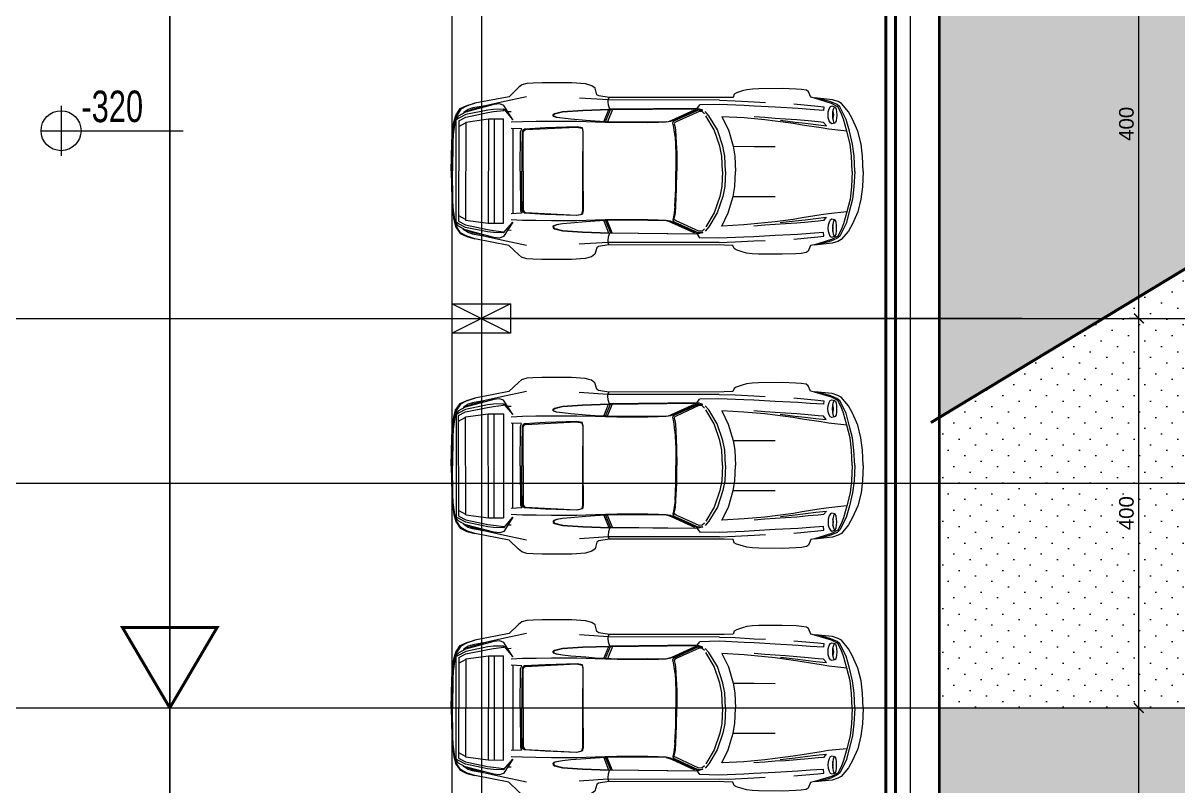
# Model space of a CAD drawing. Extents: x 250879 to 348495, y -51522 to -9360.
# Drawn here: x 321946 to 323133, y -43052 to -42268 of the extents above; entities that cross this region are included whole.
import ezdxf

# ---------------------------------------------------------------- set-up
doc = ezdxf.new("R2010")
doc.units = 0
doc.layers.get('0').update_dxf_attribs({"linetype": 'CONTINUOUS'})
doc.layers.get('DEFPOINTS').update_dxf_attribs({"color": 9, "linetype": 'CONTINUOUS'})
doc.layers.add('A-text finishing', color=6, linetype='CONTINUOUS', lineweight=13)
doc.layers.add('FIGURES', color=153, linetype='CONTINUOUS', lineweight=0)
for name, color, linetype in [('AXIS', 1, 'CONTINUOUS'), ('COLUMN', 5, 'CONTINUOUS'), ('FURNITURE', 4, 'CONTINUOUS'), ('HATCH', 8, 'CONTINUOUS'), ('TEXT', 3, 'CONTINUOUS'), ('WALL', 7, 'CONTINUOUS'), ('WALL1', 2, 'CONTINUOUS')]:
    doc.layers.add(name, color=color, linetype=linetype)
doc.styles.get("Standard").update_dxf_attribs({"font": 'sanss___.ttf', "height": 15})
doc.dimstyles.get("Standard").update_dxf_attribs({"dimtxt": 15, "dimasz": 10, "dimexe": 10, "dimexo": 30, "dimgap": 5, "dimtad": 1, "dimdec": 0, "dimdsep": 46, "dimtxsty": 'Standard', "dimblk1": 'ARCHTICK', "dimblk2": 'ARCHTICK', "dimsah": 1, "dimcen": 2.5, "dimdle": 15, "dimclrd": 3, "dimclre": 3, "dimclrt": 3, "dimazin": 0, "dimtfac": 1, "dimtdec": 0, "dimtmove": 2, "dimatfit": 2, "dimldrblk": 'ARCHTICK', "dimfxl": 1.0455, "dimfxlon": 1, "dimtolj": 1, "dimtzin": 0, "dimarcsym": 0})
pattern_1 = [(45, (19207.206, -20279.165), (-5.6126601, 16.8379802), [0, -15.875])]

# ---------------------------------------------------------------- blocks, each defined once
blk = doc.blocks.new('_ARCHTICK')
at = {"color": 0, "linetype": 'ByBlock', "const_width": 0.15}
blk.add_lwpolyline([(-0.5, -0.5), (0.5, 0.5)], dxfattribs=at)
blk = doc.blocks.new('*D2131')
at = {"layer": 'DEFPOINTS', "color": 0, "linetype": 'ByBlock', "ltscale": 3, "transparency": 16777216}
for p in [(323026, -42972.2), (323092.8, -42972.2), (322964.3, -43372.3)]:
    blk.add_point(p, dxfattribs=at)
at = {"layer": 'WALL1', "color": 3, "linetype": 'ByBlock', "lineweight": -2, "ltscale": 3, "transparency": 16777216}
for p, q in [((323092.8, -43387.3), (323092.8, -42957.2)), ((323091.8, -42972.2), (323102.8, -42972.2)), ((323091.8, -43372.3), (323102.8, -43372.3))]:
    blk.add_line(p, q, dxfattribs=at)
at = {"layer": 'WALL1', "color": 3, "linetype": 'ByBlock', "lineweight": -2, "ltscale": 3, "transparency": 16777216, "xscale": 10, "yscale": 10, "zscale": 10}
for p, rotation in [((323092.8, -42972.2), 90), ((323092.8, -43372.3), 270)]:
    blk.add_blockref('_ARCHTICK', p, dxfattribs=dict(at, rotation=rotation))
at = {"layer": 'WALL1', "color": 3, "linetype": 'ByBlock', "ltscale": 3, "transparency": 16777216, "insert": (323080.1, -43172.2), "char_height": 15, "attachment_point": 5, "rotation": 90}
blk.add_mtext('\\A1;400', dxfattribs=at)
blk = doc.blocks.new('*D2132')
at = {"layer": 'DEFPOINTS', "color": 0, "linetype": 'ByBlock', "ltscale": 3, "transparency": 16777216}
for p in [(323092.8, -42572), (323092.8, -42572), (323026, -42972.2)]:
    blk.add_point(p, dxfattribs=at)
at = {"layer": 'WALL1', "color": 3, "linetype": 'ByBlock', "lineweight": -2, "ltscale": 3, "transparency": 16777216}
for p, q in [((323092.8, -42987.2), (323092.8, -42557)), ((323092.8, -42572), (323082.8, -42572)), ((323091.8, -42972.2), (323102.8, -42972.2))]:
    blk.add_line(p, q, dxfattribs=at)
at = {"layer": 'WALL1', "color": 3, "linetype": 'ByBlock', "lineweight": -2, "ltscale": 3, "transparency": 16777216, "xscale": 10, "yscale": 10, "zscale": 10}
for p, rotation in [((323092.8, -42572), 90), ((323092.8, -42972.2), 270)]:
    blk.add_blockref('_ARCHTICK', p, dxfattribs=dict(at, rotation=rotation))
at = {"layer": 'WALL1', "color": 3, "linetype": 'ByBlock', "ltscale": 3, "transparency": 16777216, "insert": (323080.1, -42772.1), "char_height": 15, "attachment_point": 5, "rotation": 90}
blk.add_mtext('\\A1;400', dxfattribs=at)
blk = doc.blocks.new('*D2133')
at = {"layer": 'DEFPOINTS', "color": 0, "linetype": 'ByBlock', "ltscale": 3, "transparency": 16777216}
for p in [(323092.8, -42172), (323092.8, -42172), (323092.8, -42572)]:
    blk.add_point(p, dxfattribs=at)
at = {"layer": 'WALL1', "color": 3, "linetype": 'ByBlock', "lineweight": -2, "ltscale": 3, "transparency": 16777216}
for p, q in [((323092.8, -42587), (323092.8, -42157)), ((323092.8, -42172), (323082.8, -42172)), ((323092.8, -42572), (323082.8, -42572))]:
    blk.add_line(p, q, dxfattribs=at)
at = {"layer": 'WALL1', "color": 3, "linetype": 'ByBlock', "lineweight": -2, "ltscale": 3, "transparency": 16777216, "xscale": 10, "yscale": 10, "zscale": 10}
for p, rotation in [((323092.8, -42172), 90), ((323092.8, -42572), 270)]:
    blk.add_blockref('_ARCHTICK', p, dxfattribs=dict(at, rotation=rotation))
at = {"layer": 'WALL1', "color": 3, "linetype": 'ByBlock', "ltscale": 3, "transparency": 16777216, "insert": (323080.1, -42372), "char_height": 15, "attachment_point": 5, "rotation": 90}
blk.add_mtext('\\A1;400', dxfattribs=at)
blk = doc.blocks.new('XREF1$0$02PCAR09')
at = {"color": 0, "linetype": 'ByBlock'}
for p, q in [((-139.39, 33.77), (-143.26, 30.05)), ((-138.14, 34.83), (-139.39, 33.77)), ((-136.04, 35.43), (-138.14, 34.83)), ((-133.57, 35.58), (-136.04, 35.43)), ((-129.86, 35.7), (-133.57, 35.58)), ((-117.88, 35.7), (-129.86, 35.7)), ((-112.33, 35.34), (-117.88, 35.7)), ((-109.85, 34.59), (-112.33, 35.34)), ((-108.47, 33.6), (-109.85, 34.59)), ((-107.73, 30.95), (-108.47, 33.6)), ((-47.09, 33.02), (-48.85, 32.53)), ((-44.85, 33.29), (-47.09, 33.02)), ((-42.26, 33.45), (-44.85, 33.29)), ((-32.75, 33.53), (-42.26, 33.45)), ((-27.18, 33.31), (-32.75, 33.53)), ((-24.96, 33.14), (-27.18, 33.31)), ((-22.98, 32.83), (-24.96, 33.14)), ((-22.13, 32.24), (-22.98, 32.83)), ((-143.26, 30.05), (-157.04, 27.42)), ((-136.16, 30.07), (-146.25, 27.9)), ((-103.18, 28.82), (-114.79, 29.59)), ((-107, 30.43), (-107.73, 30.95)), ((-102.8, 29.76), (-107, 30.43)), ((-103.18, 28.82), (-102.8, 29.76)), ((-58.2, 28.79), (-103.18, 28.82)), ((-103.18, 28.09), (-103.18, 28.82)), ((-103.06, 26.7), (-103.18, 28.09)), ((-56.22, 29.83), (-102.8, 29.76)), ((-58.2, 28.77), (-51.78, 28.55)), ((-52.64, 29.95), (-56.22, 29.83)), ((-52.16, 31.23), (-52.64, 29.95)), ((-51.29, 31.76), (-52.16, 31.23)), ((-51.78, 28.55), (-44.15, 28.14)), ((-48.85, 32.53), (-51.29, 31.76)), ((-44.15, 28.14), (-39.54, 27.93)), ((-21.22, 30), (-22.13, 32.24)), ((-19.65, 29.66), (-21.22, 30)), ((-12.48, 29.04), (-19.65, 29.78)), ((-12.79, 27.56), (-19.65, 29.66)), ((-13.04, 28.18), (-17.96, 29.55)), ((-10.59, 27.09), (-13.04, 28.18)), ((-10.14, 28.29), (-12.48, 29.04)), ((-8.78, 27.56), (-10.14, 28.29)), ((-164.79, 22.49), (-162.98, 25.22)), ((-162.81, 24.98), (-164.42, 22.49)), ((-160.88, 23.8), (-163.6, 22.32)), ((-162.98, 25.22), (-160.29, 26.5)), ((-160.49, 26.23), (-162.81, 24.98)), ((-161.5, 23.73), (-161.74, 23.33)), ((-159.78, 24.91), (-161.5, 23.73)), ((-149.39, 26.87), (-160.88, 23.8)), ((-151.85, 24.65), (-160.77, 22.81)), ((-160.77, 21.82), (-151.85, 23.66)), ((-157.04, 27.42), (-160.49, 26.23)), ((-160.29, 26.5), (-157.04, 27.42)), ((-159.78, 24.24), (-160.17, 23.99)), ((-157.91, 25.53), (-159.78, 24.91)), ((-157.91, 25.01), (-159.78, 24.24)), ((-152.81, 26.43), (-157.91, 25.53)), ((-153.83, 25.85), (-157.91, 25.01)), ((-153.47, 26.28), (-153.83, 25.85)), ((-146.25, 27.9), (-152.81, 26.43)), ((-149.51, 24.91), (-151.85, 24.65)), ((-151.85, 23.66), (-149.51, 24.04)), ((-145.43, 25.03), (-149.51, 24.91)), ((-149.51, 24.04), (-145.43, 24.53)), ((-147.04, 27.13), (-149.39, 26.87)), ((-145.43, 26.52), (-147.04, 27.13)), ((-141.73, 20.71), (-145.43, 26.52)), ((-145.43, 25.03), (-141.73, 20.73)), ((-145.43, 24.53), (-145.43, 25.03)), ((-142.39, 24.02), (-143.85, 23.95)), ((-124.86, 23.34), (-121.58, 24.14)), ((-124.69, 23.22), (-121.6, 24.01)), ((-121.6, 24.01), (-113.44, 24.57)), ((-121.58, 24.14), (-113.44, 24.69)), ((-113.44, 24.69), (-102.68, 25.08)), ((-113.44, 24.57), (-102.68, 24.96)), ((-104.9, 20.03), (-102.9, 24.96)), ((-104.22, 19.99), (-102.17, 24.96)), ((-101.45, 24.96), (-103.47, 19.98)), ((-102.68, 25.44), (-103.06, 26.7)), ((-67.1, 25.44), (-102.68, 25.06)), ((-102.68, 25.08), (-102.68, 25.44)), ((-102.68, 24.94), (-67.65, 25.32)), ((-102.68, 25.06), (-102.68, 24.94)), ((-77.45, 20.66), (-68.24, 24.88)), ((-67.39, 24.89), (-76.59, 20.66)), ((-76.17, 20.52), (-66.86, 24.77)), ((-66.4, 24.24), (-75.65, 20.03)), ((-66.42, 25.2), (-67.39, 24.89)), ((-67.1, 25.46), (-66.11, 26.89)), ((-67.1, 25.54), (-67.1, 25.54)), ((-64.81, 24.72), (-67.1, 25.46)), ((-66.86, 24.77), (-65.78, 24.81)), ((-65.14, 24.16), (-66.4, 24.24)), ((-58.32, 27.06), (-66.11, 26.89)), ((-65.78, 24.81), (-64.81, 24.72)), ((-64.13, 23.29), (-65.14, 24.16)), ((-62.4, 22.49), (-63.89, 24.21)), ((-48.2, 26.63), (-58.32, 27.06)), ((-44.15, 26.41), (-48.2, 26.63)), ((-35.6, 25.95), (-44.15, 26.41)), ((-26.33, 25.46), (-35.6, 25.95)), ((-28.03, 27.35), (-18.29, 26.45)), ((-21.41, 25.08), (-26.33, 25.46)), ((-16.03, 24.72), (-21.41, 25.08)), ((-18.29, 26.45), (-15.88, 26.19)), ((-15.88, 26.19), (-16.03, 24.72)), ((-14.22, 22.91), (-14.12, 24.14)), ((-14.12, 24.14), (-13.76, 25.41)), ((-13.76, 25.41), (-13.28, 26.26)), ((-13.28, 26.26), (-12.67, 26.55)), ((-10.26, 26.19), (-12.79, 27.56)), ((-12.67, 26.55), (-11.49, 26.19)), ((-12.31, 22.86), (-12.22, 24.26)), ((-12.22, 24.26), (-12.07, 25.22)), ((-12.22, 24.26), (-12.04, 22.86)), ((-12.07, 25.22), (-11.81, 25.93)), ((-11.81, 25.93), (-11.49, 26.19)), ((-11.49, 26.19), (-11.18, 25.93)), ((-11.18, 25.93), (-10.93, 25.22)), ((-10.93, 25.22), (-10.74, 24.13)), ((-10.74, 24.13), (-10.69, 22.86)), ((-9.43, 26.13), (-10.59, 27.09)), ((-8.9, 23.63), (-10.26, 26.19)), ((-6.9, 21.08), (-9.43, 26.13)), ((-7.91, 21.15), (-8.9, 23.63)), ((-5.94, 24.09), (-8.78, 27.56)), ((-4.27, 21.14), (-5.94, 24.09)), ((-166.21, 14.44), (-165.56, 19.69)), ((-165.19, 19.69), (-165.8, 14.82)), ((-165.56, 19.69), (-164.79, 22.49)), ((-164.42, 22.49), (-165.19, 19.69)), ((-163.6, 22.32), (-164.59, 21.21)), ((-163.6, 21.32), (-164.59, 20.71)), ((-164.59, -21.21), (-164.59, 21.21)), ((-160.77, 22.81), (-163.6, 21.32)), ((-163.6, 20.33), (-160.77, 21.82)), ((-163.6, 20.33), (-163.6, -20.33)), ((-163.6, 18.05), (-160.88, 19.53)), ((-160.77, 19.82), (-151.61, 21.07)), ((-160.77, 19.82), (-160.77, -19.82)), ((-151.61, 21.07), (-151.61, -21.07)), ((-151.61, 21.07), (-145.43, 21.07)), ((-149.26, 21.07), (-149.26, -21.19)), ((-145.43, -21.07), (-145.43, 21.07)), ((-137.77, 19.96), (-142.39, 19.75)), ((-132.34, 20.03), (-137.77, 19.96)), ((-126.04, 20.1), (-132.34, 20.03)), ((-115.78, 20.11), (-126.04, 20.1)), ((-125.42, 22.45), (-125.37, 22.96)), ((-125.08, 22.11), (-125.42, 22.45)), ((-125.37, 22.96), (-124.86, 23.34)), ((-125.15, 22.43), (-125.13, 22.84)), ((-124.89, 22.11), (-125.15, 22.43)), ((-125.13, 22.84), (-124.69, 23.22)), ((-124.01, 21.73), (-125.08, 22.11)), ((-123.84, 21.73), (-124.89, 22.11)), ((-121.62, 21.38), (-124.01, 21.73)), ((-121.62, 21.38), (-123.84, 21.73)), ((-118.22, 21.03), (-121.62, 21.38)), ((-112.19, 20.51), (-118.22, 21.03)), ((-108.37, 19.87), (-115.78, 20.11)), ((-108.37, 20.23), (-112.19, 20.51)), ((-104.22, 19.99), (-108.37, 20.23)), ((-104.27, 19.73), (-108.37, 19.87)), ((-99.56, 19.65), (-104.27, 19.73)), ((-99.52, 19.84), (-104.22, 19.99)), ((-87.11, 19.64), (-99.56, 19.65)), ((-87.11, 19.87), (-99.52, 19.84)), ((-82.86, 19.87), (-87.11, 19.87)), ((-82.86, 19.72), (-87.11, 19.64)), ((-79.67, 19.98), (-82.86, 19.87)), ((-79.63, 19.86), (-82.86, 19.72)), ((-79.67, 19.96), (-78.74, 20.2)), ((-77.89, 20.2), (-79.63, 19.86)), ((-78.74, 20.2), (-77.45, 20.66)), ((-77.21, 20.44), (-77.89, 20.2)), ((-76.59, 20.66), (-77.21, 20.44)), ((-76.95, 19.52), (-76.71, 20.25)), ((-76.73, 18.37), (-76.95, 19.52)), ((-76.71, 20.25), (-76.17, 20.52)), ((-76.22, 19.69), (-76.44, 19.24)), ((-76.44, 19.24), (-76.15, 18.22)), ((-75.65, 20.03), (-76.22, 19.69)), ((-60.22, 16.82), (-63.6, 22.49)), ((-58.97, 16.82), (-62.4, 22.49)), ((-57.13, 22.11), (-54.53, 16.8)), ((-48.2, 21.63), (-57.13, 22.11)), ((-39.78, 20.85), (-48.2, 21.63)), ((-39.78, 21.75), (-44.12, 22.11)), ((-35.6, 21.46), (-39.78, 21.75)), ((-35.6, 20.37), (-39.78, 20.85)), ((-31.38, 21.21), (-35.6, 21.46)), ((-28.21, 19.38), (-35.6, 20.37)), ((-33.48, 20.69), (-27.45, 19.99)), ((-26.79, 20.88), (-31.38, 21.21)), ((-24.62, 18.78), (-28.21, 19.38)), ((-27.45, 19.99), (-23.36, 19.5)), ((-22.2, 20.45), (-26.79, 20.88)), ((-17.01, 17.6), (-24.62, 18.78)), ((-23.36, 19.5), (-19.12, 18.97)), ((-18.2, 20.06), (-22.2, 20.45)), ((-19.12, 18.97), (-14.89, 18.51)), ((-16, 19.87), (-18.2, 20.06)), ((-14.89, 18.51), (-16, 19.87)), ((-14.12, 21.68), (-14.22, 22.91)), ((-13.76, 20.44), (-14.12, 21.68)), ((-13.28, 19.65), (-13.76, 20.44)), ((-12.67, 19.33), (-13.28, 19.65)), ((-11.49, 19.6), (-12.67, 19.33)), ((-12.24, 21.56), (-12.31, 22.86)), ((-12.04, 22.86), (-12.24, 21.56)), ((-12.07, 20.57), (-12.24, 21.58)), ((-11.81, 19.84), (-12.07, 20.57)), ((-11.49, 19.6), (-11.81, 19.84)), ((-11.18, 19.81), (-11.49, 19.6)), ((-10.93, 20.51), (-11.18, 19.81)), ((-10.74, 21.58), (-10.93, 20.51)), ((-10.69, 22.86), (-10.74, 21.58)), ((-6.56, 16.32), (-7.91, 21.15)), ((-5.57, 16.32), (-6.9, 21.08)), ((-2.17, 16.31), (-4.27, 21.14)), ((-166.35, 11.22), (-166.21, 14.44)), ((-165.8, 14.82), (-165.94, 11.59)), ((-138.14, 17.06), (-142.38, 17.26)), ((-141.73, 17.26), (-141.73, -17.16)), ((-138.66, 0), (-138.57, 15.9)), ((-138.57, 15.9), (-138.14, 17.06)), ((-137.9, 15.9), (-138.04, 8.28)), ((-137.51, 16.58), (-137.9, 15.9)), ((-137.56, 8.16), (-137.48, 15.78)), ((-136.98, 17.01), (-137.51, 16.58)), ((-137.48, 15.78), (-137.08, 16.44)), ((-137.08, 16.44), (-136.55, 16.78)), ((-128.55, 17.52), (-136.98, 17.01)), ((-136.55, 16.78), (-115.95, 17.82)), ((-115.76, 17.94), (-128.55, 17.52)), ((-115.95, 17.82), (-113.73, 17.36)), ((-113.56, 17.48), (-115.76, 17.94)), ((-113.73, 17.36), (-113.35, 15.95)), ((-113.2, 16.07), (-113.56, 17.48)), ((-113.4, -0.02), (-113.2, 16.07)), ((-113.35, 15.95), (-113.4, 0.02)), ((-76.42, 16.82), (-76.73, 18.37)), ((-76.1, 14.07), (-76.42, 16.82)), ((-76.15, 18.22), (-75.93, 16.82)), ((-76.1, 14.07), (-75.74, 7.15)), ((-75.93, 16.82), (-75.72, 13.98)), ((-60.22, 16.82), (-60.22, 16.82)), ((-58, 10.14), (-60.22, 16.82)), ((-56.75, 10.14), (-58.97, 16.82)), ((-54.53, 16.8), (-52.55, 10.14)), ((-13.95, 17.11), (-17.01, 17.6)), ((-6.56, 16.32), (-13.95, 17.11)), ((-5.26, 11.13), (-6.56, 16.32)), ((-4.27, 11.13), (-5.57, 16.32)), ((-0.87, 11.13), (-2.17, 16.31)), ((-166.57, 0.02), (-166.35, 11.22)), ((-165.94, 11.59), (-166.08, 0)), ((-75.72, 13.98), (-75.43, 7.15)), ((-57.13, 6.18), (-58, 10.14)), ((-55.9, 6.18), (-56.75, 10.14)), ((-52.55, 10.14), (-44.12, 10.09)), ((-52.55, 10.14), (-51.92, 6.18)), ((-44.12, 10.09), (-35.6, 10.09)), ((-4.7, 6.2), (-5.26, 11.13)), ((-3.7, 6.2), (-4.27, 11.13)), ((-0.31, 6.18), (-0.87, 11.13)), ((-138.04, 8.28), (-138.04, 0)), ((-137.56, 0), (-137.56, 8.16)), ((-75.74, 7.15), (-75.77, 0)), ((-75.43, 7.15), (-75.4, 0)), ((-56.89, 0), (-57.13, 6.18)), ((-55.64, 0), (-55.9, 6.18)), ((-51.92, 6.18), (-51.68, 0)), ((-4.39, 0), (-4.7, 6.2)), ((-3.4, 0), (-3.7, 6.2)), ((0, 0), (-0.31, 6.18)), ((-165.94, -11.59), (-166.08, 0)), ((-138.66, 0), (-138.57, -15.9)), ((-138.04, -8.28), (-138.04, 0)), ((-137.56, 0), (-137.56, -8.16)), ((-113.4, 0.02), (-113.2, -16.07)), ((-75.74, -7.15), (-75.77, 0)), ((-75.43, -7.15), (-75.4, 0)), ((-56.89, 0), (-57.13, -6.18)), ((-55.64, 0), (-55.9, -6.18)), ((-51.92, -6.18), (-51.68, 0)), ((-4.39, 0), (-4.7, -6.2)), ((-3.4, 0), (-3.7, -6.2)), ((0, 0), (-0.31, -6.18)), ((-166.57, -0.02), (-166.35, -11.22)), ((-113.35, -15.95), (-113.4, -0.02)), ((-137.9, -15.9), (-138.04, -8.28)), ((-137.56, -8.16), (-137.48, -15.78)), ((-76.1, -14.07), (-75.74, -7.15)), ((-75.72, -13.98), (-75.43, -7.15)), ((-57.13, -6.18), (-58, -10.14)), ((-55.9, -6.18), (-56.75, -10.14)), ((-52.55, -10.14), (-51.92, -6.18)), ((-4.7, -6.2), (-5.26, -11.13)), ((-3.7, -6.2), (-4.27, -11.13)), ((-0.31, -6.18), (-0.87, -11.13)), ((-166.35, -11.22), (-166.21, -14.44)), ((-165.8, -14.82), (-165.94, -11.59)), ((-75.93, -16.82), (-75.72, -13.98)), ((-58, -10.14), (-60.22, -16.82)), ((-56.75, -10.14), (-58.97, -16.82)), ((-54.53, -16.8), (-52.55, -10.14)), ((-52.55, -10.14), (-44.12, -10.09)), ((-44.12, -10.09), (-35.6, -10.09)), ((-5.26, -11.13), (-6.56, -16.32)), ((-4.27, -11.13), (-5.57, -16.32)), ((-0.87, -11.13), (-2.17, -16.31)), ((-166.21, -14.44), (-165.56, -19.69)), ((-165.19, -19.69), (-165.8, -14.82)), ((-163.6, -18.05), (-160.88, -19.53)), ((-138.14, -17.06), (-142.38, -17.26)), ((-138.57, -15.9), (-138.14, -17.06)), ((-137.51, -16.58), (-137.9, -15.9)), ((-136.98, -17.01), (-137.51, -16.58)), ((-137.48, -15.78), (-137.08, -16.44)), ((-137.08, -16.44), (-136.55, -16.78)), ((-128.55, -17.52), (-136.98, -17.01)), ((-136.55, -16.78), (-115.95, -17.82)), ((-115.76, -17.94), (-128.55, -17.52)), ((-115.95, -17.82), (-113.73, -17.36)), ((-113.56, -17.48), (-115.76, -17.94)), ((-113.73, -17.36), (-113.35, -15.95)), ((-113.2, -16.07), (-113.56, -17.48)), ((-76.73, -18.37), (-76.95, -19.52)), ((-76.42, -16.82), (-76.73, -18.37)), ((-76.44, -19.24), (-76.15, -18.22)), ((-76.1, -14.07), (-76.42, -16.82)), ((-76.15, -18.22), (-75.93, -16.82)), ((-60.22, -16.82), (-63.6, -22.49)), ((-58.97, -16.82), (-62.4, -22.49)), ((-60.22, -16.82), (-60.22, -16.82)), ((-57.13, -22.11), (-54.53, -16.8)), ((-17.01, -17.6), (-24.62, -18.78)), ((-19.12, -18.97), (-14.89, -18.51)), ((-13.95, -17.11), (-17.01, -17.6)), ((-14.89, -18.51), (-16, -19.87)), ((-6.56, -16.32), (-13.95, -17.11)), ((-6.56, -16.32), (-7.91, -21.15)), ((-5.57, -16.32), (-6.9, -21.08)), ((-2.17, -16.31), (-4.27, -21.14)), ((-165.56, -19.69), (-164.79, -22.49)), ((-164.42, -22.49), (-165.19, -19.69)), ((-164.79, -22.49), (-162.98, -25.22)), ((-163.6, -21.32), (-164.59, -20.71)), ((-163.6, -22.32), (-164.59, -21.21)), ((-162.81, -24.98), (-164.42, -22.49)), ((-163.6, -20.33), (-160.77, -21.82)), ((-160.77, -22.81), (-163.6, -21.32)), ((-160.88, -23.8), (-163.6, -22.32)), ((-161.5, -23.73), (-161.74, -23.33)), ((-160.77, -19.82), (-151.61, -21.07)), ((-160.77, -21.82), (-151.85, -23.66)), ((-151.85, -24.65), (-160.77, -22.81)), ((-151.61, -21.07), (-145.43, -21.07)), ((-141.73, -20.71), (-145.43, -26.52)), ((-145.43, -25.03), (-141.73, -20.73)), ((-137.77, -19.96), (-142.39, -19.75)), ((-132.34, -20.03), (-137.77, -19.96)), ((-126.04, -20.1), (-132.34, -20.03)), ((-115.78, -20.11), (-126.04, -20.1)), ((-125.08, -22.11), (-125.42, -22.45)), ((-125.42, -22.45), (-125.37, -22.96)), ((-125.37, -22.96), (-124.86, -23.34)), ((-124.89, -22.11), (-125.15, -22.43)), ((-125.15, -22.43), (-125.13, -22.84)), ((-125.13, -22.84), (-124.69, -23.22)), ((-124.01, -21.73), (-125.08, -22.11)), ((-123.84, -21.73), (-124.89, -22.11)), ((-124.86, -23.34), (-121.58, -24.14)), ((-124.69, -23.22), (-121.6, -24.01)), ((-121.62, -21.38), (-124.01, -21.73)), ((-121.62, -21.38), (-123.84, -21.73)), ((-118.22, -21.03), (-121.62, -21.38)), ((-112.19, -20.51), (-118.22, -21.03)), ((-108.37, -19.87), (-115.78, -20.11)), ((-108.37, -20.23), (-112.19, -20.51)), ((-104.27, -19.73), (-108.37, -19.87)), ((-104.22, -19.99), (-108.37, -20.23)), ((-104.9, -20.03), (-102.9, -24.96)), ((-99.56, -19.65), (-104.27, -19.73)), ((-99.52, -19.84), (-104.22, -19.99)), ((-104.22, -19.99), (-102.17, -24.96)), ((-101.45, -24.96), (-103.47, -19.98)), ((-87.11, -19.64), (-99.56, -19.65)), ((-87.11, -19.87), (-99.52, -19.84)), ((-82.86, -19.72), (-87.11, -19.64)), ((-82.86, -19.87), (-87.11, -19.87)), ((-79.63, -19.86), (-82.86, -19.72)), ((-79.67, -19.98), (-82.86, -19.87)), ((-79.67, -19.96), (-78.74, -20.2)), ((-77.89, -20.2), (-79.63, -19.86)), ((-78.74, -20.2), (-77.45, -20.66)), ((-77.21, -20.44), (-77.89, -20.2)), ((-77.45, -20.66), (-68.24, -24.88)), ((-76.59, -20.66), (-77.21, -20.44)), ((-76.95, -19.52), (-76.71, -20.25)), ((-76.71, -20.25), (-76.17, -20.52)), ((-67.39, -24.89), (-76.59, -20.66)), ((-76.22, -19.69), (-76.44, -19.24)), ((-75.65, -20.03), (-76.22, -19.69)), ((-76.17, -20.52), (-66.86, -24.77)), ((-66.4, -24.24), (-75.65, -20.03)), ((-64.13, -23.29), (-65.14, -24.16)), ((-62.4, -22.49), (-63.89, -24.21)), ((-48.2, -21.63), (-57.13, -22.11)), ((-39.78, -20.85), (-48.2, -21.63)), ((-39.78, -21.75), (-44.12, -22.11)), ((-35.6, -20.37), (-39.78, -20.85)), ((-35.6, -21.46), (-39.78, -21.75)), ((-28.21, -19.38), (-35.6, -20.37)), ((-31.38, -21.21), (-35.6, -21.46)), ((-33.48, -20.69), (-27.45, -19.99)), ((-26.79, -20.88), (-31.38, -21.21)), ((-24.62, -18.78), (-28.21, -19.38)), ((-27.45, -19.99), (-23.36, -19.5)), ((-22.2, -20.45), (-26.79, -20.88)), ((-23.36, -19.5), (-19.12, -18.97)), ((-18.2, -20.06), (-22.2, -20.45)), ((-16, -19.87), (-18.2, -20.06)), ((-14.12, -21.68), (-14.22, -22.91)), ((-14.22, -22.91), (-14.12, -24.14)), ((-13.76, -20.44), (-14.12, -21.68)), ((-13.28, -19.65), (-13.76, -20.44)), ((-12.67, -19.33), (-13.28, -19.65)), ((-11.49, -19.6), (-12.67, -19.33)), ((-12.24, -21.56), (-12.31, -22.86)), ((-12.31, -22.86), (-12.22, -24.26)), ((-12.07, -20.57), (-12.24, -21.58)), ((-12.04, -22.86), (-12.24, -21.56)), ((-12.22, -24.26), (-12.04, -22.86)), ((-11.81, -19.84), (-12.07, -20.57)), ((-11.49, -19.6), (-11.81, -19.84)), ((-11.18, -19.81), (-11.49, -19.6)), ((-10.93, -20.51), (-11.18, -19.81)), ((-10.74, -21.58), (-10.93, -20.51)), ((-10.69, -22.86), (-10.74, -21.58)), ((-10.74, -24.13), (-10.69, -22.86)), ((-6.9, -21.08), (-9.43, -26.13)), ((-7.91, -21.15), (-8.9, -23.63)), ((-4.27, -21.14), (-5.94, -24.09)), ((-162.98, -25.22), (-160.29, -26.5)), ((-160.49, -26.23), (-162.81, -24.98)), ((-159.78, -24.91), (-161.5, -23.73)), ((-149.39, -26.87), (-160.88, -23.8)), ((-157.04, -27.42), (-160.49, -26.23)), ((-160.29, -26.5), (-157.04, -27.42)), ((-159.78, -24.24), (-160.17, -23.99)), ((-157.91, -25.01), (-159.78, -24.24)), ((-157.91, -25.53), (-159.78, -24.91)), ((-153.83, -25.85), (-157.91, -25.01)), ((-152.81, -26.43), (-157.91, -25.53)), ((-143.26, -30.05), (-157.04, -27.42)), ((-153.47, -26.28), (-153.83, -25.85)), ((-146.25, -27.9), (-152.81, -26.43)), ((-151.85, -23.66), (-149.51, -24.04)), ((-149.51, -24.91), (-151.85, -24.65)), ((-149.51, -24.04), (-145.43, -24.53)), ((-145.43, -25.03), (-149.51, -24.91)), ((-147.04, -27.13), (-149.39, -26.87)), ((-145.43, -26.52), (-147.04, -27.13)), ((-136.16, -30.07), (-146.25, -27.9)), ((-145.43, -24.53), (-145.43, -25.03)), ((-142.39, -24.02), (-143.85, -23.95)), ((-121.6, -24.01), (-113.44, -24.57)), ((-121.58, -24.14), (-113.44, -24.69)), ((-113.44, -24.57), (-102.68, -24.96)), ((-113.44, -24.69), (-102.68, -25.08)), ((-103.06, -26.7), (-103.18, -28.09)), ((-102.68, -25.44), (-103.06, -26.7)), ((-102.68, -25.06), (-102.68, -24.94)), ((-102.68, -24.94), (-67.65, -25.32)), ((-67.1, -25.44), (-102.68, -25.06)), ((-102.68, -25.08), (-102.68, -25.44)), ((-66.42, -25.2), (-67.39, -24.89)), ((-64.81, -24.72), (-67.1, -25.46)), ((-67.1, -25.46), (-66.11, -26.89)), ((-67.1, -25.54), (-67.1, -25.54)), ((-66.86, -24.77), (-65.78, -24.81)), ((-65.14, -24.16), (-66.4, -24.24)), ((-58.32, -27.06), (-66.11, -26.89)), ((-65.78, -24.81), (-64.81, -24.72)), ((-48.2, -26.63), (-58.32, -27.06)), ((-44.15, -26.41), (-48.2, -26.63)), ((-35.6, -25.95), (-44.15, -26.41)), ((-44.15, -28.14), (-39.54, -27.93)), ((-26.33, -25.46), (-35.6, -25.95)), ((-28.03, -27.35), (-18.29, -26.45)), ((-21.41, -25.08), (-26.33, -25.46)), ((-16.03, -24.72), (-21.41, -25.08)), ((-12.79, -27.56), (-19.65, -29.66)), ((-18.29, -26.45), (-15.88, -26.19)), ((-15.88, -26.19), (-16.03, -24.72)), ((-14.12, -24.14), (-13.76, -25.41)), ((-13.76, -25.41), (-13.28, -26.26)), ((-13.28, -26.26), (-12.67, -26.55)), ((-10.59, -27.09), (-13.04, -28.18)), ((-10.26, -26.19), (-12.79, -27.56)), ((-12.67, -26.55), (-11.49, -26.19)), ((-12.22, -24.26), (-12.07, -25.22)), ((-12.07, -25.22), (-11.81, -25.93)), ((-11.81, -25.93), (-11.49, -26.19)), ((-11.49, -26.19), (-11.18, -25.93)), ((-11.18, -25.93), (-10.93, -25.22)), ((-10.93, -25.22), (-10.74, -24.13)), ((-9.43, -26.13), (-10.59, -27.09)), ((-8.9, -23.63), (-10.26, -26.19)), ((-8.78, -27.56), (-10.14, -28.29)), ((-5.94, -24.09), (-8.78, -27.56)), ((-139.39, -33.77), (-143.26, -30.05)), ((-103.18, -28.82), (-114.79, -29.59)), ((-107.73, -30.95), (-108.47, -33.6)), ((-107, -30.43), (-107.73, -30.95)), ((-102.8, -29.76), (-107, -30.43)), ((-103.18, -28.09), (-103.18, -28.82)), ((-58.2, -28.79), (-103.18, -28.82)), ((-103.18, -28.82), (-102.8, -29.76)), ((-56.22, -29.83), (-102.8, -29.76)), ((-58.2, -28.77), (-51.78, -28.55)), ((-52.64, -29.95), (-56.22, -29.83)), ((-52.16, -31.23), (-52.64, -29.95)), ((-51.29, -31.76), (-52.16, -31.23)), ((-51.78, -28.55), (-44.15, -28.14)), ((-48.85, -32.53), (-51.29, -31.76)), ((-47.09, -33.02), (-48.85, -32.53)), ((-22.13, -32.24), (-22.98, -32.83)), ((-21.22, -30), (-22.13, -32.24)), ((-19.65, -29.66), (-21.22, -30)), ((-12.48, -29.04), (-19.65, -29.78)), ((-13.04, -28.18), (-17.96, -29.55)), ((-10.14, -28.29), (-12.48, -29.04)), ((-138.14, -34.83), (-139.39, -33.77)), ((-136.04, -35.43), (-138.14, -34.83)), ((-133.57, -35.58), (-136.04, -35.43)), ((-129.86, -35.7), (-133.57, -35.58)), ((-117.88, -35.7), (-129.86, -35.7)), ((-112.33, -35.34), (-117.88, -35.7)), ((-109.85, -34.59), (-112.33, -35.34)), ((-108.47, -33.6), (-109.85, -34.59)), ((-44.85, -33.29), (-47.09, -33.02)), ((-42.26, -33.45), (-44.85, -33.29)), ((-32.75, -33.53), (-42.26, -33.45)), ((-27.18, -33.31), (-32.75, -33.53)), ((-24.96, -33.14), (-27.18, -33.31)), ((-22.98, -32.83), (-24.96, -33.14))]:
    blk.add_line(p, q, dxfattribs=at)
blk = doc.blocks.new('COLUMN')
at = {"layer": 'AXIS'}
for p, q in [((236924.7, -9644.3), (236984.7, -9674.3)), ((236984.7, -9644.3), (236924.7, -9674.3))]:
    blk.add_line(p, q, dxfattribs=at)
at = {"layer": 'COLUMN'}
blk.add_lwpolyline([(236924.7, -9644.3), (236984.7, -9644.3), (236984.7, -9674.3), (236924.7, -9674.3)], close=True, dxfattribs=at)
blk = doc.blocks.new('AXISG')
at = {"layer": 'AXIS'}
for p, q in [((306715.5, -23682.8), (306715.5, -19766.8)), ((307035.7, -19949.2), (307035.7, -23531.7)), ((305587.5, -22292.8), (307936.9, -22292.8)), ((305587.5, -22693), (307936.9, -22693))]:
    blk.add_line(p, q, dxfattribs=at)
at = {"layer": 'WALL', "linetype": 'Continuous'}
blk.add_blockref('COLUMN', (70081, -12633.6), dxfattribs=at)

msp = doc.modelspace()

# ---------------------------------------------------------------- hatches: boundary and pattern name
at = {"layer": 'FURNITURE', "ltscale": 3}
h = msp.add_hatch(dxfattribs=at)
h.set_pattern_fill('DOTS', color=256, scale=10, angle=45, style=0)
h.set_pattern_definition(pattern_1)
h.paths.add_polyline_path([(322857.83124, -43387.32734), (322827.83124, -43387.32734), (322447.35436, -43387.32734), (322417.35436, -43387.32734), (322417.35436, -43599.73685), (322629.09455, -43599.73685), (322629.09455, -43551.10107), (322711.74433, -43599.73685), (322857.83124, -43599.73685)])
h.paths.add_polyline_path([(322857.83124, -43599.73685), (322711.74433, -43599.73685), (322629.09455, -43648.37262), (322629.09455, -43599.73685), (322417.35436, -43599.73685), (322417.35436, -43789.86942), (322857.83124, -43789.86942)])
h.paths.add_polyline_path([(323242.83124, -43399.73685), (323242.83124, -43372.32734), (322887.83124, -43372.32734), (322887.83124, -43387.32734), (322857.83124, -43387.32734), (322857.83124, -43599.73685), (323042.83124, -43599.73685, 0.4142135624)], flags=17)
edge = h.paths.add_edge_path()
edge.add_line((323473.16041, -43457.21607), (323473.16041, -42320.35747))
edge.add_line((323473.16041, -42320.35747), (323242.88647, -42459.38938))
edge.add_spline(control_points=[(323242.88647, -42459.38938), (323247.8807, -42475.63392), (323252.87966, -42492.48584), (323242.83124, -42498.42769)], knot_values=[66.1905518094, 66.1905518094, 66.1905518094, 66.1905518094, 105.2644354547, 105.2644354547, 105.2644354547, 105.2644354547], degree=3, periodic=0)
edge.add_line((323242.83124, -42498.42769), (323242.83124, -42571.99817))
edge.add_line((323242.83124, -42571.99817), (323318.90532, -42571.99817))
edge.add_arc((323368.9052, -42571.89062), 50, -0.00000001, 180.1232386, ccw=False)
edge.add_arc((323368.9052, -42571.89062), 50, 180.1232386, 359.99999999, ccw=False)
edge.add_line((323318.90532, -42571.99817), (323242.83124, -42571.99817))
edge.add_line((323242.83124, -42571.99817), (323242.83124, -42972.16275))
edge.add_line((323242.83124, -42972.16275), (323318.90532, -42972.16275))
edge.add_arc((323368.9052, -42972.05521), 50, -0.00000001, 180.1232386, ccw=False)
edge.add_arc((323368.9052, -42972.05521), 50, 180.1232386, 359.99999999, ccw=False)
edge.add_line((323318.90532, -42972.16275), (323242.83124, -42972.16275))
edge.add_line((323242.83124, -42972.16275), (323242.83124, -43275.43817))
edge.add_line((323242.83124, -43275.43817), (323291.46701, -43358.08795))
edge.add_line((323291.46701, -43358.08795), (323242.83124, -43358.08795))
edge.add_line((323242.83124, -43358.08795), (323242.83124, -43372.32734))
edge.add_line((323242.83124, -43372.32734), (323318.90532, -43372.32734))
edge.add_arc((323368.9052, -43372.21979), 50, -0.00000001, 180.1232386, ccw=False)
edge.add_arc((323368.9052, -43372.21979), 50, 180.1232386, 359.99999999, ccw=False)
edge.add_line((323318.90532, -43372.32734), (323242.83124, -43372.32734))
edge.add_line((323242.83124, -43372.32734), (323242.83124, -43399.73685))
edge.add_arc((323042.83124, -43399.73685), 200, 270, 360, ccw=False)
edge.add_line((323042.83124, -43599.73685), (322857.83124, -43599.73685))
edge.add_line((322857.83124, -43599.73685), (322857.83124, -43789.86942))
edge.add_line((322857.83124, -43789.86942), (322939.00302, -43789.86942))
edge.add_line((322939.00302, -43789.86942), (323473.16041, -43457.21607))
h.paths.add_polyline_path([(323242.83124, -42571.99817), (323056.37627, -42571.99817), (322887.83124, -42673.76017), (322887.83124, -42972.16275), (323242.83124, -42972.16275)], flags=16)
edge = h.paths.add_edge_path()
edge.add_spline(control_points=[(323242.83124, -42459.20975), (323239.01638, -42446.80425), (323235.23667, -42434.77796), (323242.83124, -42429.36161)], knot_values=[36.1983669182, 36.1983669182, 36.1983669182, 36.1983669182, 66.0465059687, 66.0465059687, 66.0465059687, 66.0465059687], degree=3, periodic=0)
edge.add_line((323242.83124, -42429.36161), (323242.83124, -42171.99817))
edge.add_line((323242.83124, -42171.99817), (322887.83124, -42171.99817))
edge.add_line((322887.83124, -42171.99817), (322887.83124, -42571.99817))
edge.add_line((322887.83124, -42571.99817), (323056.15723, -42571.99817))
edge.add_line((323056.15723, -42571.99817), (323202.09958, -42483.77391))
edge.add_line((323202.09958, -42483.77391), (323202.20642, -42483.95067))
edge.add_line((323202.20642, -42483.95067), (323242.83124, -42459.42273))
edge.add_line((323242.83124, -42459.42273), (323242.83124, -42459.20975))
edge = h.paths.add_edge_path()
edge.add_line((323318.90532, -42171.99817), (323242.83124, -42171.99817))
edge.add_line((323242.83124, -42171.99817), (323242.83124, -42429.36161))
edge.add_spline(control_points=[(323242.83124, -42429.36161), (323242.83124, -42429.3616), (323252.04157, -42422.79292), (323277.98079, -42425.94593), (323277.98079, -42438.01205)], knot_values=[0, 0, 0, 0, 0.0000130768, 36.1983669182, 36.1983669182, 36.1983669182, 36.1983669182], degree=3, periodic=0)
edge.add_line((323278.06072, -42438.15231), (323473.16041, -42320.35747))
edge.add_line((323473.16041, -42320.35747), (323473.16041, -41988.95039))
edge.add_line((323473.16041, -41988.95039), (323470.18712, -41972.08046))
edge.add_line((323470.18712, -41972.08046), (323242.83124, -41972.08046))
edge.add_line((323242.83124, -41972.08046), (323242.83124, -42171.99817))
edge.add_line((323242.83124, -42171.99817), (323318.90532, -42171.99817))
edge.add_arc((323368.9052, -42171.89062), 50, -0.00000001, 180.1232386, ccw=False)
edge.add_arc((323368.9052, -42171.89062), 50, 180.1232386, 359.99999999, ccw=False)
h.paths.add_polyline_path([(323434.93311, -41772.05521), (323418.90493, -41772.05521, -0.28418402), (323391.10114, -41816.69397, -0.5591175026), (323318.57606, -41771.99817), (323242.90921, -41771.99817), (323291.46701, -41854.51544), (323242.83124, -41854.51544), (323242.83124, -41972.08046), (323470.18712, -41972.08046)])
h.paths.add_polyline_path([(323242.83124, -41854.51544), (323194.19546, -41854.51544), (323242.75326, -41771.99817), (322929.40637, -41771.99817), (322936.18147, -41775.72524), (322952.1983, -41789.95519), (322968.40644, -41813.89599), (322976.33194, -41837.24313), (322976.33194, -41882.24279), (322976.33194, -41927.24244), (322968.40644, -41950.58959), (322953.85692, -41972.08046), (323242.83124, -41972.08046)])
h.paths.add_polyline_path([(323042.83124, -41554.72969), (322857.83124, -41554.72969), (322857.83124, -41756.99817), (322883.78896, -41756.99817), (322887.83124, -41756.99817), (322887.83124, -41757.51634), (322895.36611, -41758.48223), (322915.61803, -41764.41302), (322929.40637, -41771.99817), (323242.75326, -41771.99817), (323242.83124, -41771.86566), (323242.83124, -41744.25948, 0.4251936739)], flags=17)
h.paths.add_polyline_path([(323397.96134, -41562.28366, 0.3639919777), (323200.99712, -41396.99817), (322958.85873, -41396.99817), (322857.83124, -41396.99817), (322857.83124, -41554.72969), (323042.83124, -41554.72969, -0.4251936739), (323242.83124, -41744.25948), (323242.83124, -41771.86566), (323242.90921, -41771.99817), (323318.57606, -41771.99817, -0.2847652671), (323346.38009, -41727.25186, -0.5587432026), (323418.9052, -41771.89062), (323434.9041, -41771.89062)])
h.paths.add_polyline_path([(323242.83124, -42972.16275), (322887.83124, -42972.16275), (322887.83124, -42987.16275), (322887.83124, -43122.96735), (322891.86541, -43123.48449), (322912.11733, -43129.41528), (322932.68077, -43140.7275), (322948.6976, -43154.95745), (322964.90574, -43178.89825), (322972.83124, -43202.24539), (322972.83124, -43247.24505), (322972.83124, -43292.2447), (322964.90574, -43315.59185), (322948.6976, -43339.53264), (322932.68077, -43353.7626), (322912.11733, -43365.07481), (322891.86541, -43371.0056), (322887.83124, -43371.52274), (322887.83124, -43372.32734), (323242.83124, -43372.32734), (323242.83124, -43358.08795), (323194.19546, -43358.08795), (323242.83124, -43275.43817)], flags=17)
h.paths.add_polyline_path([(322617.47448, -43742.86879), (322657.71111, -43742.86879), (322657.71111, -43765.82146), (322617.47448, -43765.82146)], flags=24)
h.paths.add_polyline_path([(323161.44368, -42792.19877), (323161.44368, -42751.96215), (323184.39635, -42751.96215), (323184.39635, -42792.19877)], flags=8)
h.paths.add_polyline_path([(323161.44368, -42392.11648), (323161.44368, -42351.87985), (323184.39635, -42351.87985), (323184.39635, -42392.11648)], flags=24)
h.paths.add_polyline_path([(323161.44368, -41992.11648), (323161.44368, -41951.87985), (323184.39635, -41951.87985), (323184.39635, -41992.11648)], flags=9)
h.paths.add_polyline_path([(323161.44368, -41592.11648), (323161.44368, -41551.87985), (323184.39635, -41551.87985), (323184.39635, -41592.11648)], flags=25)
h.paths.add_polyline_path([(323161.44368, -43192.36336), (323161.44368, -43152.12673), (323184.39635, -43152.12673), (323184.39635, -43192.36336)], flags=24)
h.paths.add_polyline_path([(322887.83124, -42571.99817), (322887.83124, -42972.16275), (323242.83124, -42972.16275), (323242.83124, -42571.99817)])
h = msp.add_hatch(dxfattribs=at)
h.set_pattern_fill('DOTS', color=256, scale=10, angle=45, style=0)
h.set_pattern_definition(pattern_1)
h.paths.add_polyline_path([(323242.83124, -41972.08046), (322953.85692, -41972.08046), (322952.1983, -41974.53038), (322936.18147, -41988.76034), (322915.61803, -42000.07255), (322895.36611, -42006.00334), (322887.83124, -42006.96923), (322887.83124, -42171.99817), (323242.83124, -42171.99817)])
edge = h.paths.add_edge_path()
edge.add_spline(control_points=[(323242.83124, -42498.42769), (323242.83123, -42498.42769), (323231.76105, -42504.97372), (323202.42777, -42498.27814), (323202.1024, -42484.01347)], knot_values=[105.2644354547, 105.2644354547, 105.2644354547, 105.2644354547, 105.2644472874, 148.311472602, 148.311472602, 148.311472602, 148.311472602], degree=3, periodic=0)
edge.add_line((323202.1024, -42484.01347), (323056.37627, -42571.99817))
edge.add_line((323056.37627, -42571.99817), (323242.83124, -42571.99817))
edge.add_line((323242.83124, -42571.99817), (323242.83124, -42498.42769))
h.paths.add_polyline_path([(323242.83124, -42571.99817), (323056.37627, -42571.99817), (322887.83124, -42673.76017), (322887.83124, -42972.16275), (323242.83124, -42972.16275)])
h.paths.add_polyline_path([(323161.44368, -41992.11648), (323161.44368, -41951.87985), (323184.39635, -41951.87985), (323184.39635, -41992.11648)], flags=9)
h.paths.add_polyline_path([(323161.44368, -42792.19877), (323161.44368, -42751.96215), (323184.39635, -42751.96215), (323184.39635, -42792.19877)], flags=24)

# ---------------------------------------------------------------- linework, layer by layer
at = {"layer": 'A-text finishing', "const_width": 3}
for points in [[(322887.83124, -42987.16275), (322887.83124, -41756.99817)], [(322832.83124, -41786.99817), (322832.83124, -43372.32734)], [(322842.83124, -41786.99817), (322842.83124, -43372.32734)], [(322887.83124, -43357.32734), (322887.83124, -42987.16275)]]:
    msp.add_lwpolyline(points, dxfattribs=at)
at = {"layer": 'AXIS'}
for p, q in [((322417.35436, -39780.65994), (322417.35436, -43810.85677)), ((322857.83124, -39780.65994), (322857.83124, -43803.29107)), ((321222.19034, -42571.99817), (323318.57606, -42571.99817)), ((321222.19034, -42972.16275), (323318.57606, -42972.16275))]:
    msp.add_line(p, q, dxfattribs=at)
at = {"layer": 'FURNITURE', "ltscale": 3}
for p, q in [((322387.35436, -43372.32734), (322387.35436, -41386.99817)), ((322097.1949, -41744.25948), (322097.1949, -43372.32734)), ((322097.1949, -43399.73685), (322097.1949, -41771.99817))]:
    msp.add_line(p, q, dxfattribs=at)
at = {"layer": 'HATCH', "linetype": 'ByBlock', "ltscale": 3}
for p, q in [((322097.1949, -43978.12893), (322097.1949, -39805.64421)), ((322972.83124, -42571.99817), (322419.83124, -42571.99817))]:
    msp.add_line(p, q, dxfattribs=at)
at = {"layer": 'WALL', "color": 6, "linetype": 'Continuous'}
msp.add_line((323549.20861, -42274.44204), (322879.11415, -42679.02326), dxfattribs=at)
at = {"layer": 'WALL', "linetype": 'Continuous'}
for p, q in [((321985.47305, -42353.38124), (321985.47305, -42404.78578)), ((321964.94631, -42379.08351), (322110.89474, -42379.08351))]:
    msp.add_line(p, q, dxfattribs=at)
at = {"layer": 'WALL', "color": 4, "linetype": 'Continuous'}
msp.add_xline((336888.45633, -42741.55403), (-1, 0), dxfattribs=at)
at = {"layer": 'WALL', "linetype": 'Continuous', "const_width": 3}
for points in [[(323202.09967, -42483.77385), (322879.11415, -42679.02326)], [(322097.1949, -42972.16275), (322048.55912, -42889.51297), (322097.1949, -42889.51297)], [(322097.1949, -42972.16275), (322145.83067, -42889.51297), (322097.1949, -42889.51297)]]:
    msp.add_lwpolyline(points, dxfattribs=at)
at = {"layer": 'WALL', "linetype": 'Continuous'}
msp.add_circle((321985.47305, -42379.08351), 20.52674, dxfattribs=at)

# ---------------------------------------------------------------- block references
at = {"layer": 'FIGURES', "lineweight": 0}
for p, xscale, yscale, zscale, rotation in [((322809.54017, -42421.04105, -260.82678), 2.539999999841102, 2.539999999841102, 2.539999999841102, 359.923157586217), ((322809.54017, -42722.95528, -260.82678), -2.539999999841102, 2.53999999910593, 2.540000000000873, 180.076842413783), ((322809.54017, -42972.68681), 2.539999999841102, 2.539999999841102, 2.539999999841102, 359.923157586217)]:
    msp.add_blockref('XREF1$0$02PCAR09', p, dxfattribs=dict(at, xscale=xscale, yscale=yscale, zscale=zscale, rotation=rotation))
at = {"layer": 'WALL', "linetype": 'Continuous'}
msp.add_blockref('AXISG', (15381.6748, -20279.1652), dxfattribs=at)

# ---------------------------------------------------------------- texts
at = {"layer": 'TEXT', "width": 0.7}
msp.add_text('-320', height=32.4, rotation=0.12694545, dxfattribs=at).set_placement((322006.4147, -42370.34655))

# ---------------------------------------------------------------- dimensions: what is measured, and where the dimension line sits
at = {"layer": 'WALL1', "linetype": 'ByBlock', "ltscale": 3}
for base, p1, p2, picture, middle in [((323092.80812, -42171.99817), (323092.80812, -42571.99817), (323092.80812, -42171.99817), '*D2133', (323080.08178, -42371.99817)), ((323092.80812, -42571.99817), (323025.993, -42972.16275), (323092.80812, -42571.99817), '*D2132', (323080.08178, -42772.08046))]:
    dim = msp.add_linear_dim(base=base, p1=p1, p2=p2, angle=90, dimstyle='Standard', override={"dimtmove": 1}, dxfattribs=at)
    dim.commit()
    dim.dimension.update_dxf_attribs({"geometry": picture, "text_midpoint": middle})
dim = msp.add_linear_dim(base=(323092.80812, -42972.16275), p1=(322964.25746, -43372.32734), p2=(323025.993, -42972.16275), angle=90, dimstyle='Standard', dxfattribs=at)
dim.commit()
dim.dimension.update_dxf_attribs({"geometry": '*D2131', "text_midpoint": (323080.08178, -43172.24505)})

doc.saveas('drawing.dxf')
